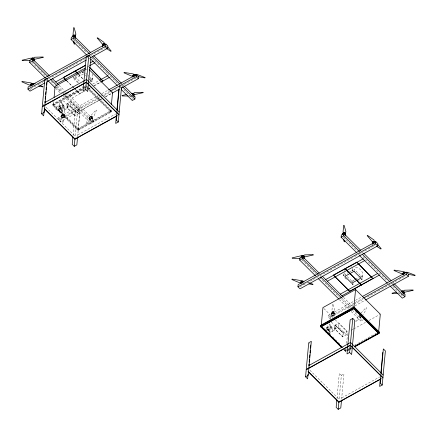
<?xml version="1.0" encoding="UTF-8"?>
<svg xmlns="http://www.w3.org/2000/svg" width="437" height="437" viewBox="0 0 437 437"><rect width="100%" height="100%" fill="white"/><g stroke="black" fill="none" stroke-linecap="round" stroke-linejoin="round"><path stroke-width="0.33" stroke-dasharray="2.19 1.64" d="M62.693 114.909C63.709 112.861 63.25 116.127 62.731 114.483M63.398 114.947L63.436 114.538M332.721 312.499L333.371 312.717L333.141 311.914L332.704 312.553L333.409 312.592M332.748 312.127L333.076 312.439L333.447 312.182M67.134 107.589L67.314 103.777L71.023 101.728L78.966 109.638L78.605 113.554L74.891 115.608L66.948 107.693L67.314 103.777L75.437 111.588L75.077 115.505L67.134 107.589L67.495 103.678L75.437 111.588M334.95 328.919L335.13 325.106L338.839 323.052L346.781 330.967L346.421 334.884L342.706 336.932L334.769 329.017L335.13 325.106L343.253 332.918L342.892 336.834L334.95 328.919L335.31 325.002L343.253 332.918M91.519 117.313C90.787 118.165 90.497 116.138 91.442 116.641C92.054 117.422 90.393 117.111 91.562 116.865M90.863 116.854L90.82 117.209M74.88 42.154L74.989 40.876M333.923 316.71L334.196 313.509L333.426 312.488L332.683 312.531L331.257 314.345L332.344 318.087M344.946 239.181L345.055 237.897M82.353 72.673L83.052 72.684L83.199 71.373M91.431 81.468L91.721 78.376L92.109 78.136L92.491 78.447L92.207 81.539L91.775 81.774L91.431 81.468L91.825 81.195L92.207 81.506M91.715 78.403L92.098 78.715L92.491 78.447M361.618 277.266C360.951 274.731 364.01 275.96 362.328 277.976M362.502 276.14L362.109 276.381L361.727 276.069M30.082 90.082L30.18 88.995M88.837 88.23L111.462 110.78L111.348 112.014L78.015 130.428L52.746 105.246L52.861 104.011L83.811 86.914M53.057 105.557L53.172 104.323L82.331 88.208M53.713 101.379L53.347 105.322L78.13 129.958M101.493 99.041L60.574 121.655L58.531 119.623L58.733 117.449L98.472 95.49M60.574 121.655L60.776 119.481L58.733 117.449M61.295 116.428L61.426 115.051M61.486 116.706L61.661 114.805M64.261 116.936L64.436 115.035M64.496 116.69L64.621 115.308M78.605 113.554L70.663 105.639L71.023 101.728M78.463 82.38L74.803 78.731L74.989 76.715L84.221 71.613M73.023 135.601L75.377 110.217L77.415 112.249L75.06 137.633M74.487 88.345L79.769 93.775L74.465 88.558M111.036 111.708L111.151 110.474L77.819 128.888L77.737 130.177L111.085 111.746L111.2 110.512L110.807 110.73L87.968 87.974M78.015 130.428L78.13 129.194L52.861 104.011M78.092 129.98L79.862 110.911L64.632 95.736M77.589 136.868L80.004 110.818M89.743 81.107L90.896 80.474L91.082 78.452L89.711 77.087M89.481 118.755L89.618 117.329M89.612 119.011L89.787 117.111M66.675 92.895L93.655 119.782L93.452 121.956L90.863 123.387L91.065 121.213L64.086 94.326M92.382 119.274A1.393 1.043 5.3 0 0 90.388 118.176A1.393 1.043 5.3 0 0 90.219 119.978A1.393 1.043 5.3 0 0 92.382 119.274L92.557 117.373A1.393 1.043 5.3 0 0 90.568 116.275A1.393 1.043 5.3 0 0 90.393 118.077A1.393 1.043 5.3 0 0 92.557 117.373M92.557 119.055A1.546 1.158 5.3 0 0 90.426 117.75A1.546 1.158 5.3 0 0 90.093 119.733A1.546 1.158 5.3 0 0 92.557 119.055L92.688 117.629M110.698 111.965L111.102 107.999M132.406 99.407L132.504 98.32M330.585 319.316L328.542 317.284L328.744 315.11L354.844 300.689M330.634 318.775L330.787 317.142L328.744 315.11M331.306 314.094L331.432 312.712M331.497 314.367L331.672 312.471M334.272 314.596L334.447 312.695M334.507 314.35L334.633 312.974M346.421 334.884L338.478 326.969L338.839 323.052M344.263 273.977L344.378 272.754M336.971 398.62L339.325 373.236L341.363 375.268L339.008 400.658M342.706 336.932L343.072 333.016L335.13 325.106M352.38 269.553L352.495 268.323M345.525 351.452L345.64 350.212L345.946 350.523M346.153 348.677L345.831 351.758L344.127 350.081M346.639 343.416L347.677 332.24L335.305 319.911M344.006 349.409L345.907 351.31L346.06 350.053L345.11 349.103M341.597 399.227L343.952 373.837L341.363 375.268M354.107 270.623L354.232 269.279L361.093 276.118L359.361 277.074M363.464 319.622L360.875 321.053L361.077 318.879L352.408 310.237M327.766 331.541C330.58 329.241 326.106 325.133 324.112 328.291M55.898 107.835C54.953 110.993 60.164 112.101 60.738 108.895C61.759 105.383 56.133 105.126 55.947 107.666M82.489 86.275L82.473 86.652M361.399 316.049L356.281 321.779L355.822 321.616L358.384 315.705L359.443 315.345M360.978 313.138L366.08 307.533L366.534 307.79L363.945 313.99L362.896 314.23M30.776 88.667L37.893 84.734M38.483 84.407L43.82 81.457M44.416 81.129L46.196 80.146M48.567 78.835L58.651 73.263M59.241 72.935L79.408 61.797M80.004 61.47L85.341 58.52M85.931 58.192L87.711 57.209M90.678 55.57L105.508 47.376M88.105 59.055L89.885 58.072M87.334 66.981L89.099 66.009M74.803 78.731L84.03 73.629M89.35 79.408L91.082 78.452M84.407 86.586L86.193 85.597M82.926 87.881L85.308 86.564M52.746 105.246L83.696 88.148M84.292 87.821L86.078 86.832M85.991 87.291L52.997 105.519L53.106 104.285L53.5 104.066L78.245 128.724L77.852 128.942M70.264 96.473L82.626 89.64M92.628 84.112L98.516 80.861M59.864 102.422L62.393 101.023M79.785 93.556L83.259 91.639M89.044 88.443L90.197 87.804M93.671 85.887L100.029 82.375M71.914 98.112L83.685 91.612M83.817 91.535L85.554 90.579M88.979 88.684L90.18 88.023M94.228 85.783L100.166 82.506M58.946 106.278L62.147 104.509M59.268 106.857L62.469 105.088M60.082 108.371A0.863 0.382 61.1 0 0 59.798 107.109A0.863 0.382 61.1 0 0 59.175 107.344A0.863 0.382 61.1 0 0 60.082 108.371L63.305 106.59A0.863 0.382 61.1 0 0 63.004 105.339A0.863 0.382 61.1 0 0 62.382 105.574A0.863 0.382 61.1 0 0 63.283 106.601M60.426 108.939L63.627 107.169M66.948 107.693L70.663 105.639M64.195 110.206L66.724 108.808M102.029 93.523L107.961 90.246M58.531 119.623L100.641 96.353M101.237 96.025L109.54 91.437M60.776 119.481L99.92 97.85M104.072 95.556L110.594 91.95M111.189 91.623L117.116 88.345M121.267 86.051L123.644 84.74M124.234 84.412L135.503 78.19M78.966 109.638L75.257 111.692L67.314 103.777M77.415 112.249L101.821 98.778M105.383 96.812L111.315 93.529M105.645 96.746L111.577 93.469M91.065 121.213L93.655 119.782M78.13 129.194L111.462 110.78M77.775 134.886L115.658 113.953M300.192 286.656L312.646 279.778M313.242 279.451L333.409 268.307M333.999 267.979L354.167 256.836M354.757 256.508L374.924 245.365M349.037 272.147L345.001 274.376L346.372 275.747M349.616 271.83L351.348 270.874M354.751 279.625L351.867 281.215L346.831 276.2M355.325 279.303L358.788 277.391M355.434 300.361L361.366 297.089M328.542 317.284L354.642 302.868M355.232 302.541L362.945 298.28M330.787 317.142L353.32 304.687M353.915 304.36L377.639 291.255M378.234 290.927L398.397 279.784M398.992 279.456L405.514 275.851M354.899 305.884L364.982 300.312M326.761 327.608L329.962 325.838M327.084 328.187L330.285 326.417M327.919 329.689L331.126 327.919M328.198 330.29A1.524 0.677 61.1 0 0 327.706 328.05A1.524 0.677 61.1 0 0 326.597 328.471A1.524 0.677 61.1 0 0 328.198 330.29L331.448 328.498M334.769 329.017L338.478 326.969M332.011 331.536L334.54 330.137M343.072 333.016L346.781 330.967M351.239 330.268L353.02 329.285M353.609 328.957L365.479 322.402M369.041 320.436L379.726 314.531M346.06 350.053L345.667 350.266L345.552 351.501L348.873 349.666M348.611 348.568L350.993 347.257M354.565 345.279L377.18 332.786M347.136 349.868L348.923 348.879M349.518 348.551L351.304 347.562M346.71 350.791L349.092 349.474M349.687 349.147L351.474 348.163M349.469 349.338L351.25 348.355M347.022 351.102L348.808 350.113M349.403 349.786L351.19 348.797M341.723 397.91L379.606 376.973M82.489 72.296L83.085 72.569M128.735 95.998L130.707 96.009M399.402 293.664L400.718 293.675M38.232 84.756L39.423 85.215M308.243 282.422L309.434 282.881M352.85 281.313L352.806 280.86L353.418 280.964M104.804 47.387L105.891 48.108M66.779 80.763L74.006 87.87M66.757 80.976L72.056 86.193M72.542 86.663L73.984 88.088M393.06 282.548L394.027 283.509M391.415 283.285L392.377 284.241M343.258 236.93L345.667 239.334M346.148 239.815L357.231 250.854M359.64 253.252L360.601 254.214M363.01 256.617L387.581 281.1M392.879 286.377L402.515 295.98M388.826 284.711L389.788 285.672M343.433 297.28L352.588 306.403M341.783 298.018L351.419 307.621M355.276 311.461L357.204 313.378M359.127 315.301L361.055 317.218M301.82 259.829L315.793 273.748M319.644 277.588L339.396 297.275M339.882 297.755L350.479 308.314M339.194 299.449L348.349 308.571M351.239 311.45L360.875 321.053M123.048 84.882L124.015 85.843M73.247 39.27L86.739 52.708M92.038 57.99L106.972 72.875M107.453 73.356L115.16 81.036M115.641 81.517L117.569 83.434M123.835 89.678L131.542 97.358M323.888 308.533L332.928 317.541M85.592 72.984L87.422 74.809M87.881 75.262L89.252 76.633M85.406 75L89.066 78.649M89.525 79.102L90.896 80.474M78.452 74.312L83.232 79.075M78.436 74.525L83.21 79.288M86.936 86.329L88.361 87.755M86.067 86.073L87.493 87.498M86.821 87.564L88.247 88.99M88.722 89.465L111.348 112.014M86.941 88.236L110.736 111.943M74.989 76.715L80.026 81.73M328.154 329.777L330.279 331.891A1.535 0.754 -45.1 0 1 329.46 333.737M327.947 329.984L330.066 332.098A1.245 0.612 -45.1 0 1 329.411 333.595M321.796 325.871L324.172 328.242M324.647 328.717L327.029 331.088M329.405 333.458L330.836 334.879M332.737 336.774L335.119 339.145M335.594 339.62L341.302 345.312M344.045 349.387L345.946 351.288M58.968 85.215L64.266 90.497M64.752 90.978L66.195 92.42M57.323 85.952L62.622 91.235M63.103 91.71L64.55 93.152M65.031 93.633L93.452 121.956M31.808 62.163L37.593 67.926M38.074 68.407L45.781 76.087M51.08 81.369L53.969 84.248M56.378 86.646L61.677 91.928M62.158 92.409L63.605 93.851M55.592 86.728L61.306 92.42M55.696 88.345L60.033 92.66M63.403 96.025L90.863 123.387M309.549 343.564L310.363 344.378M60.339 108.452A1.535 0.754 -45.1 0 1 59.153 110.545A1.535 0.754 -45.1 0 1 58.252 109.605A1.535 0.754 -45.1 0 1 60.339 108.452L62.458 110.566A1.535 0.754 -45.1 0 1 61.273 112.659A1.535 0.754 -45.1 0 1 60.372 111.719A1.535 0.754 -45.1 0 1 62.458 110.566M60.131 108.655A1.245 0.612 -45.1 0 1 59.17 110.353A1.245 0.612 -45.1 0 1 58.438 109.589A1.245 0.612 -45.1 0 1 60.131 108.655L62.251 110.769A1.245 0.612 -45.1 0 1 61.295 112.467A1.245 0.612 -45.1 0 1 60.563 111.703A1.245 0.612 -45.1 0 1 62.251 110.769M58.361 110.408L60.486 112.522M42.553 103.798L43.509 104.754M45.912 107.147L75.18 136.317M309.86 370.172L339.128 399.342M92.114 74.11A9.8 7.353 5.3 0 1 90.12 81.85M77.944 82.571A9.8 7.353 5.3 0 1 73.296 76.797M74.039 73.225A9.8 7.353 5.3 0 1 74.334 72.76M80.719 69.232A9.8 7.353 5.3 0 1 81.402 69.155M86.226 69.647A9.8 7.353 5.3 0 1 86.876 69.865M130.892 96.14A1.568 1.174 5.3 0 0 131.674 97.096A1.393 1.043 5.3 0 1 131.051 96.162M135.306 78.125A1.393 1.043 5.3 0 1 134.891 78.305M328.766 323.757A4.452 1.977 61.1 0 1 332.562 329.443A4.452 1.977 61.1 0 1 329.771 330.765A4.452 1.977 61.1 0 1 327.16 324.511M331.115 322.293A4.452 1.977 61.1 0 1 335.048 327.788A4.452 1.977 61.1 0 1 332.497 329.536A4.452 1.977 61.1 0 1 329.651 323.304M328.444 332.672A1.535 0.754 -45.1 0 1 330.279 331.891M328.64 332.666A1.245 0.612 -45.1 0 1 330.082 332.115M326.39 330.476A1.535 0.754 -45.1 0 1 328.067 329.711A1.535 0.754 -45.1 0 1 327.734 331.246M326.581 330.481A1.245 0.612 -45.1 0 1 327.859 329.919A1.245 0.612 -45.1 0 1 327.717 331.038M303.475 284.596A1.622 1.218 5.3 0 1 303.229 284.755M401.548 294.691A1.568 1.174 5.3 0 1 401.21 294.423M359.968 315.896A1.546 1.158 5.3 0 1 359.798 315.689M361 317.672A1.546 1.158 5.3 0 1 359.635 316.94A1.546 1.158 5.3 0 1 359.842 315.727M401.516 294.647A1.393 1.043 5.3 0 1 401.264 294.407M361.104 317.852A1.393 1.043 5.3 0 1 359.766 317.224A1.393 1.043 5.3 0 1 359.957 316.077M303.387 284.602A1.393 1.043 5.3 0 1 303.191 284.76M405.165 275.873A1.393 1.043 5.3 0 1 404.809 275.993M374.667 245.272A1.393 1.043 5.3 0 1 374.203 245.381M355.571 267.133A9.8 7.353 5.3 0 1 361.743 277.866M359.099 280.177A9.8 7.353 5.3 0 1 358.531 280.467M352.583 281.488A9.8 7.353 5.3 0 1 351.201 281.308M346.295 279.21A9.8 7.353 5.3 0 1 343.963 276.523M343.307 274.458A9.8 7.353 5.3 0 1 343.264 273.933M344.05 270.891A9.8 7.353 5.3 0 1 344.345 270.427M350.731 266.898A9.8 7.353 5.3 0 1 351.414 266.816M62.496 106.475L61.912 113.391L62.671 114.538L63.398 114.625L64.807 113.063L63.015 106.535L62.496 106.475M64.184 115.843L63.589 122.89L63.059 122.923L61.246 116.679L62.671 114.871L63.414 114.827L64.184 115.843M332.508 304.136L331.923 311.057L332.683 312.204L333.409 312.286L334.818 310.729L333.027 304.196L332.508 304.136M73.372 77.442C74.148 78.507 74.279 76.551 73.378 77.409M96.522 110.124L93.933 116.324L91.573 117.089L90.934 116.734L90.967 115.472L96.069 109.873L96.522 110.124M88.372 118.045L85.81 123.955L86.269 124.113L91.388 118.383L91.409 117.253L90.759 117.023L88.372 118.045M59.394 104.951A4.452 1.977 61.1 0 0 64.07 110.266A4.452 1.977 61.1 0 0 62.628 103.727A4.452 1.977 61.1 0 0 59.394 104.951M61.923 103.553A4.452 1.977 61.1 0 0 66.599 108.868A4.452 1.977 61.1 0 0 65.157 102.329A4.452 1.977 61.1 0 0 61.923 103.553M61.988 105.372A1.524 0.677 61.1 0 0 63.584 107.191A1.524 0.677 61.1 0 0 63.092 104.956A1.524 0.677 61.1 0 0 61.988 105.372M58.782 107.141A1.524 0.677 61.1 0 0 60.382 108.96A1.524 0.677 61.1 0 0 59.891 106.726A1.524 0.677 61.1 0 0 58.782 107.141M62.027 116.084A1.606 1.202 5.3 0 0 64.61 115.423A1.606 1.202 5.3 0 0 62.436 114.035A1.606 1.202 5.3 0 0 62.027 116.084M61.901 117.466A1.606 1.202 5.3 0 0 64.479 116.799A1.606 1.202 5.3 0 0 62.305 115.412A1.606 1.202 5.3 0 0 61.901 117.466M90.213 118.422A1.546 1.158 5.3 0 0 92.677 117.744A1.546 1.158 5.3 0 0 90.546 116.439A1.546 1.158 5.3 0 0 90.213 118.422M62.207 115.718A1.393 1.043 5.3 0 0 64.425 115.106A1.393 1.043 5.3 0 0 62.513 113.931A1.393 1.043 5.3 0 0 62.207 115.718M62.032 117.619A1.393 1.043 5.3 0 0 64.25 117.007A1.393 1.043 5.3 0 0 62.333 115.832A1.393 1.043 5.3 0 0 62.032 117.619M329.804 326.701A1.524 0.677 61.1 0 0 331.404 328.52A1.524 0.677 61.1 0 0 330.907 326.281A1.524 0.677 61.1 0 0 329.804 326.701M330.197 326.903A0.863 0.382 61.1 0 0 331.099 327.93A0.863 0.382 61.1 0 0 330.82 326.668A0.863 0.382 61.1 0 0 330.197 326.903M326.991 328.673A0.863 0.382 61.1 0 0 327.897 329.7A0.863 0.382 61.1 0 0 327.619 328.438A0.863 0.382 61.1 0 0 326.991 328.673M332.038 313.75A1.606 1.202 5.3 0 0 334.622 313.083A1.606 1.202 5.3 0 0 332.448 311.696A1.606 1.202 5.3 0 0 332.038 313.75M331.912 315.126A1.606 1.202 5.3 0 0 334.491 314.465A1.606 1.202 5.3 0 0 332.317 313.078A1.606 1.202 5.3 0 0 331.912 315.126M332.218 313.384A1.393 1.043 5.3 0 0 334.436 312.772A1.393 1.043 5.3 0 0 332.519 311.597A1.393 1.043 5.3 0 0 332.218 313.384M332.044 315.285A1.393 1.043 5.3 0 0 334.261 314.673A1.393 1.043 5.3 0 0 332.344 313.498A1.393 1.043 5.3 0 0 332.044 315.285"/><path stroke-width="0.66" d="M74.825 42.799L74.716 44.077L74.192 44.11L73.285 40.991M344.837 240.459L344.727 241.743L344.203 241.77L343.477 239.274M45.579 78.261L29.678 62.42L29.88 60.246L32.475 58.815L49.332 75.617M44.809 82.975L29.978 91.169L27.941 89.137L28.143 86.963L105.836 44.033L107.879 46.065L107.677 48.239L90.475 57.744M48.168 76.83L32.272 60.989L32.475 58.815M41.624 113.8L44.782 79.731L47.376 78.299L44.213 112.369L41.624 113.8L43.662 115.832L44.159 110.485M44.902 102.471L45.027 101.133M45.213 99.128L45.459 96.457M45.645 94.452L45.896 91.781M46.082 89.776L46.327 87.105M46.513 85.1L46.764 82.429M54.079 97.435L55.117 86.253L85.384 69.532M85.647 65.157L63.403 77.447L66.277 80.506M87.018 55.362L71.116 39.521L71.318 37.347L73.908 35.916L90.77 52.719M89.607 53.931L73.711 38.09L73.908 35.916M72.897 136.934L72.214 144.286L74.257 146.319L76.846 144.887L77.529 137.535M74.257 146.319L74.935 138.966M85.652 89.47L88.815 55.401L86.22 56.832L83.063 90.901L85.652 89.47L87.69 91.502L90.852 57.433L88.815 55.401M107.677 48.239L105.639 46.207L105.836 44.033M89.656 67.38L102.903 80.992L89.64 67.593M111.402 104.711L112.5 92.873L89.186 69.641M116.373 116.073L115.696 123.42L118.285 121.989L121.442 87.919L119.405 85.887L116.242 119.957L118.285 121.989M116.93 110.058L118.853 89.35M121.065 88.23L138.267 78.726L136.229 76.694L136.431 74.519L108.556 89.918M121.224 89.448L132.302 100.494L134.891 99.062L135.093 96.888L124.496 86.324M138.267 78.726L138.469 76.551L136.431 74.519M315.59 275.922L299.689 260.081L299.891 257.906L302.48 256.475L319.343 273.278M297.952 286.803L298.154 284.624L375.847 241.694L377.89 243.726L377.688 245.905L299.99 288.835L297.952 286.803L375.651 243.873L375.847 241.694M318.18 274.496L302.284 258.649L302.48 256.475M305.572 376.825L308.73 342.755L311.324 341.324L308.161 375.394L305.572 376.825L307.61 378.857L308.047 374.181M308.85 365.496L308.975 364.158M309.161 362.153L309.407 359.482M309.593 357.477L309.844 354.806M310.03 352.801L310.275 350.13M310.461 348.125L310.712 345.454M341.745 347.71L320.561 326.576L320.676 325.341L354.008 306.927L354.314 307.233L354.199 308.467L320.873 326.887L320.676 325.341M342.1 347.513L321.162 326.652L322.932 307.582L355.576 289.545L380.316 314.203L378.513 333.294L353.768 308.637L355.576 289.545M333.415 275.108L349.78 291.435L333.415 275.108L356.827 262.173L372.914 278.653L356.827 262.173M357.029 253.028L341.128 237.187L341.33 235.013L343.919 233.582L360.782 250.385M359.618 251.597L343.717 235.756L343.919 233.582M336.845 399.959L336.162 407.306L338.205 409.338L340.794 407.907L341.477 400.56M338.205 409.338L338.883 401.991M349.6 352.495L352.763 318.426L350.168 319.857L347.011 353.926L349.6 352.495L351.638 354.527L354.8 320.458L352.763 318.426M354.762 346.825L379.163 333.344L353.894 308.161L354.008 306.927M354.276 307.184L379.016 331.841L378.628 332.06L353.883 307.402L354.276 307.184L354.161 308.418L320.813 326.849L320.927 325.614L321.315 325.396M379.016 331.841L378.906 333.076L354.216 346.716M379.163 333.344L378.966 331.798L378.852 333.032L354.451 346.519M380.321 379.098L379.644 386.445L382.233 385.013L385.39 350.944L383.353 348.912L380.19 382.981L382.233 385.013M380.878 373.083L382.801 352.375M365.578 299.984L408.278 276.386L406.241 274.354L406.443 272.18L362.552 296.433M390.268 286.153L402.313 298.154L404.902 296.723L405.104 294.549L394.507 283.99M408.278 276.386L408.48 274.212L406.443 272.18M33.256 58.438L34.632 57.231L43.203 56.99L43.345 57.329L34.567 59.274M74.558 35.457L75.934 34.25L74.143 27.722L73.629 27.662L73.045 34.578L73.793 35.37M133.143 93.753L134.52 92.546L143.09 92.305L143.227 92.644L134.454 94.589M303.267 256.098L304.644 254.891L313.214 254.651L313.356 254.99L304.578 256.934M344.569 233.123L345.946 231.916L344.154 225.383L343.64 225.323L343.056 232.244L343.804 233.03M403.154 291.419L404.531 290.212L413.102 289.966L413.238 290.305L404.465 292.255M132.411 93.731L132.87 93.731M404.351 272.47L404.815 272.475M29.678 62.42L32.272 60.989M71.116 39.521L73.711 38.09M27.941 89.137L105.639 46.207M47.18 81.664L86.324 60.038M55.668 81.927L85.685 65.337M90.393 62.737L93.338 61.109M57.313 83.571L85.57 67.959M89.689 65.681L94.987 62.753M45.142 102.367L86.581 79.474L119.208 111.987M42.302 106.47L86.329 82.145L118.962 114.663M42.28 106.71L86.308 82.385L118.94 114.898M99.691 80.211L107.934 75.656M100.608 82.052L102.924 80.774M101.165 81.948L109.583 77.3M110.129 91.109L136.229 76.694M112.172 93.141L119.29 89.214M117.176 115.647L74.935 138.988L44.224 108.381M117.165 115.881L74.913 139.228L44.203 108.622M299.689 260.081L302.284 258.649M341.128 237.187L343.717 235.756M325.68 279.587L363.349 258.775M327.324 281.231L364.999 260.419M340.276 294.134L377.945 273.322M349.797 291.222L372.936 278.44M341.925 295.778L379.595 274.966M363.535 297.952L406.241 274.354M320.987 325.647L354.314 307.233M320.561 326.576L353.894 308.161M309.09 365.392L350.529 342.493L383.156 375.012M306.25 369.494L350.277 345.17L382.91 377.683M306.228 369.735L350.256 345.405L382.888 377.923M381.124 378.671L338.883 402.013L308.172 371.406M381.113 378.906L338.861 402.253L308.151 371.647M344.012 233.139L344.411 233.145M32.567 58.345L32.884 58.334M31.158 84.565L29.563 85.111L21.85 81.856L21.987 81.435L31.174 82.954L31.89 83.762M133.301 75.552L131.706 76.098L123.993 72.842L124.124 72.422L133.318 73.94L134.033 74.749M301.169 282.231L299.574 282.777L291.861 279.516L291.998 279.096L301.186 280.614L301.901 281.428M403.313 273.218L401.718 273.764L394.005 270.503L394.136 270.082L403.329 271.601L404.504 272.519M30.929 58.137L22.145 60.213L22.276 60.645L30.164 60.688M126.424 94.49L122.032 95.528L122.163 95.96L128.074 95.993M396.435 292.156L392.044 293.194L392.175 293.62L398.085 293.659M33.152 84.101L35.255 83.62M135.295 75.088L137.398 74.607L145.139 77.573L145.013 77.901L137.802 76.606M405.307 272.748L407.41 272.267L415.15 275.234L415.024 275.567L408.469 274.387M300.17 258.354L292.287 258.305L292.156 257.879L300.94 255.803L302.033 256.268M38.937 86.209L42.87 86.914L42.995 86.586L40.018 85.444M308.948 283.87L312.881 284.58L313.007 284.247L309.434 282.881M103.493 44.284L102.334 43.962L97.161 37.975L97.566 37.795L104.066 42.405L104.093 44.017M373.504 241.951L372.346 241.628L367.173 235.641L367.577 235.461L374.077 240.071L374.099 241.683M106.437 48.469L110.785 51.348L111.2 51.074L107.759 46.999M376.448 246.135L380.796 249.014L381.211 248.74L377.77 244.66M63.403 77.447L66.293 80.288M375.651 243.873L377.688 245.905M363.671 253.263L391.131 280.625M362.027 253.995L389.968 281.843M392.858 284.722L404.902 296.723M359.438 255.427L387.379 283.274M322.233 276.157L342.952 296.805M353.806 308.615L378.551 333.273M320.589 276.894L341.302 297.537M318.48 278.806L338.713 298.968M93.66 55.597L121.606 83.445M92.497 56.815L119.957 84.177M122.365 86.581L134.891 99.062M90.869 59.208L117.367 85.608M77.977 73.837L75.109 70.98L77.955 74.05M321.206 326.63L342.138 347.491M52.221 78.496L58.487 84.734M50.577 79.228L56.837 85.472M47.988 80.659L55.215 87.864M75.951 71.116A9.8 7.353 5.3 0 1 76.448 70.772M102.946 45.688A1.486 1.114 5.3 0 1 103.427 44.022A1.486 1.114 5.3 0 1 105.53 44.776M102.504 46.338A1.486 1.114 5.3 0 1 104.323 45.333M72.837 36.866A1.497 1.12 5.3 0 1 73.23 35.468A1.497 1.12 5.3 0 1 75.148 35.588A1.497 1.12 5.3 0 1 75.415 37.036M74.011 36.604A1.497 1.12 5.3 0 1 75.366 38.276M72.952 36.905A1.497 1.12 5.3 0 1 73.192 36.763M31.311 59.651A1.529 1.147 5.3 0 1 31.857 58.214A1.529 1.147 5.3 0 1 33.851 58.509A1.529 1.147 5.3 0 1 33.835 60.027M31.77 59.645A1.529 1.147 5.3 0 1 33.447 59.76A1.529 1.147 5.3 0 1 34.053 60.967M31.191 85.384A1.622 1.218 5.3 0 1 31.497 83.56A1.622 1.218 5.3 0 1 33.867 84.166M30.634 86.034A1.622 1.218 5.3 0 1 32.666 84.904M131.335 93.736A1.568 1.174 5.3 0 1 133.449 93.523A1.568 1.174 5.3 0 1 133.957 95.119M132.477 94.933A1.568 1.174 5.3 0 1 133.979 96.419M133.307 76.311A1.502 1.131 5.3 0 1 133.624 74.743A1.502 1.131 5.3 0 1 135.727 75.066M132.892 76.896A1.502 1.131 5.3 0 1 134.623 75.94M131.461 93.715A1.393 1.043 5.3 0 1 133.307 93.463A1.393 1.043 5.3 0 1 133.864 94.851M132.569 95.206A1.393 1.043 5.3 0 1 133.82 96.397M31.437 59.35A1.393 1.043 5.3 0 1 32.841 57.952A1.393 1.043 5.3 0 1 33.867 59.618M32.764 59.864A1.393 1.043 5.3 0 1 33.922 61.038M72.924 36.506A1.393 1.043 5.3 0 1 74.252 35.064A1.393 1.043 5.3 0 1 75.361 36.708M74.175 36.976A1.393 1.043 5.3 0 1 75.383 38.194M31.267 84.942A1.393 1.043 5.3 0 1 31.792 83.429A1.393 1.043 5.3 0 1 33.731 84.117M30.852 86.122A1.393 1.043 5.3 0 1 32.387 85.259M133.52 76.087A1.393 1.043 5.3 0 1 133.711 74.547A1.393 1.043 5.3 0 1 135.738 74.935M132.995 77.076A1.393 1.043 5.3 0 1 134.421 76.273M102.935 45.251A1.393 1.043 5.3 0 1 103.76 43.755A1.393 1.043 5.3 0 1 105.525 44.803M102.58 46.497A1.393 1.043 5.3 0 1 104.126 45.645M328.864 334.097A1.535 0.754 -45.1 0 1 327.979 333.666M328.411 333.928A1.245 0.612 -45.1 0 1 328.209 333.644M326.658 332.011A1.535 0.754 -45.1 0 1 325.936 331.901M372.958 243.349A1.486 1.114 5.3 0 1 373.373 241.71A1.486 1.114 5.3 0 1 375.492 242.333M372.521 244.119A1.486 1.114 5.3 0 1 374.334 242.999M301.322 257.317A1.529 1.147 5.3 0 1 301.825 255.896A1.529 1.147 5.3 0 1 303.791 256.115A1.529 1.147 5.3 0 1 303.944 257.601M302.59 257.175A1.529 1.147 5.3 0 1 304.065 258.633M300.929 282.723A1.622 1.218 5.3 0 1 301.803 281.117A1.622 1.218 5.3 0 1 303.939 281.947M300.645 283.7A1.622 1.218 5.3 0 1 302.677 282.57M401.346 291.403A1.568 1.174 5.3 0 1 403.712 291.348A1.568 1.174 5.3 0 1 403.548 293.123M402.488 292.593A1.568 1.174 5.3 0 1 403.99 294.085M403.16 273.764A1.502 1.131 5.3 0 1 403.908 272.3A1.502 1.131 5.3 0 1 405.897 272.939M402.898 274.671A1.502 1.131 5.3 0 1 404.635 273.6M401.374 291.501A1.393 1.043 5.3 0 1 403.231 291.091A1.393 1.043 5.3 0 1 403.875 292.511M402.581 292.872A1.393 1.043 5.3 0 1 403.832 294.057M301.448 257.011A1.393 1.043 5.3 0 1 302.803 255.607A1.393 1.043 5.3 0 1 303.928 257.218M302.775 257.53A1.393 1.043 5.3 0 1 303.933 258.704M301.224 282.537A1.393 1.043 5.3 0 1 302.038 281.035A1.393 1.043 5.3 0 1 303.813 282.078M300.864 283.782A1.393 1.043 5.3 0 1 302.399 282.919M403.307 273.496A1.393 1.043 5.3 0 1 404.072 272.082A1.393 1.043 5.3 0 1 405.902 272.879M403.007 274.736A1.393 1.043 5.3 0 1 404.433 273.939M372.996 242.977A1.393 1.043 5.3 0 1 373.63 241.448A1.393 1.043 5.3 0 1 375.52 242.322M372.592 244.157A1.393 1.043 5.3 0 1 374.138 243.305M342.783 234.429A1.497 1.12 5.3 0 1 343.362 233.068A1.497 1.12 5.3 0 1 345.268 233.342A1.497 1.12 5.3 0 1 345.339 234.789M344.154 234.276A1.497 1.12 5.3 0 1 345.481 235.734M342.936 234.172A1.393 1.043 5.3 0 1 344.214 232.724A1.393 1.043 5.3 0 1 345.421 234.308M344.187 234.642A1.393 1.043 5.3 0 1 345.394 235.86M343.384 275.102C344.143 276.189 344.269 274.212 343.389 275.075M352.326 270.164C353.085 271.246 353.304 269.23 352.326 270.164M352.408 284.094C353.2 285.164 353.358 283.149 352.408 284.094M361.448 279.101C362.093 280.199 362.541 278.2 361.448 279.101M345.121 268.64L361.344 285.044L345.121 268.64M354.041 271.295L344.815 276.392L351.676 283.236L360.907 278.134L354.041 271.295"/></g></svg>
